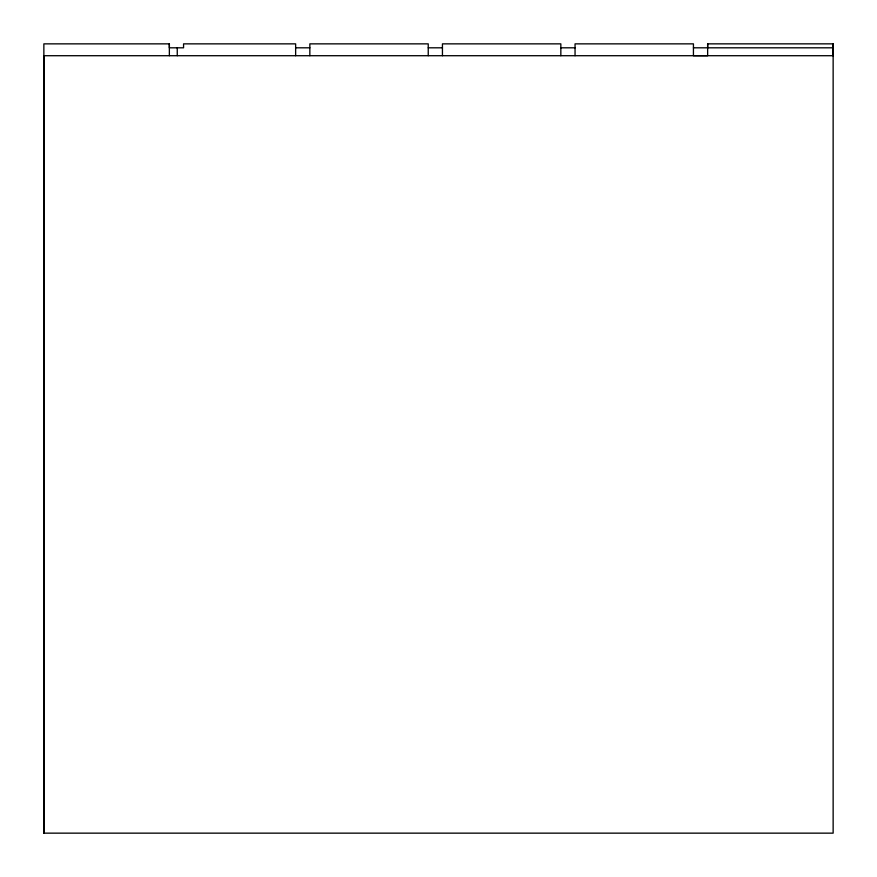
<?xml version="1.0" encoding="UTF-8"?>
<svg xmlns="http://www.w3.org/2000/svg" width="877" height="877" viewBox="0 0 877 877"><rect width="100%" height="100%" fill="white"/><g stroke="black" fill="none" stroke-linecap="round" stroke-linejoin="round"><path stroke-width="1.32" d="M833.139 43.861L833.139 833.15L43.861 833.15L43.861 55.711L833.139 55.711L833.139 43.85L707.64 43.861L707.64 55.711L693.433 55.7L693.433 43.861L575.049 43.861L575.049 55.7M169.36 55.7L169.36 43.861L43.861 43.861L43.861 833.15M295.637 47.807L309.844 47.807M428.239 47.807L442.447 47.807M560.841 47.807L575.049 47.807M693.433 47.807L833.139 47.807M707.64 43.85L707.64 47.807M560.841 55.7L560.841 43.861L442.447 43.861L442.447 55.7M428.239 55.7L428.239 43.861L309.844 43.861L309.844 55.7M295.637 55.7L295.637 43.861L183.567 43.861L183.567 47.807L169.36 47.807L169.36 43.861M177.253 47.807L177.253 55.7"/></g></svg>
